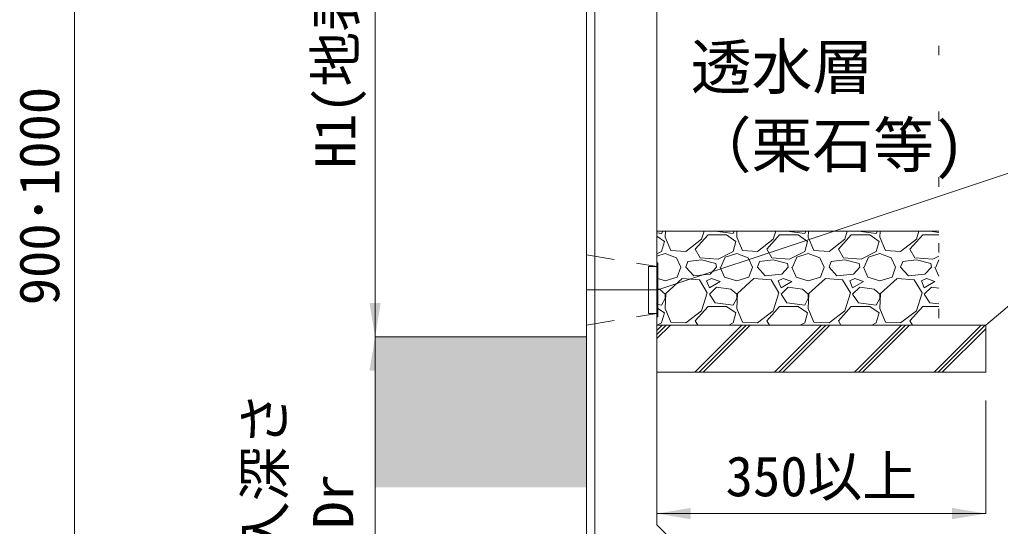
# Model space of a CAD drawing. Units: millimetres at full size, sheet at 1:40; details may follow other scales. Extents: x 221193 to 264773, y 874627 to 883926.
# Drawn here: x 224670 to 225713, y 879907 to 880446 of the extents above; entities that cross this region are included whole.
import ezdxf
from ezdxf.enums import TextEntityAlignment as Align

# ---------------------------------------------------------------- set-up
doc = ezdxf.new("R2010")
doc.units = ezdxf.units.MM
doc.header["$LTSCALE"] = 40
for name, pattern in [('DOTTED', [1.75, 0.25, -1.5]), ('USER1', [10, 6.25, -1.25, 1.25, -1.25]), ('USER2', [1.35, 0.75, -0.6])]:
    doc.linetypes.add(name, pattern=pattern)
for name, color, linetype, lineweight in [('0_2', 7, 'Continuous', 15), ('ハッチング', 7, 'Continuous', 5), ('フィルター', 3, 'Continuous', 13), ('寸法線', 7, 'Continuous', 13), ('引出線', 4, 'Continuous', 9), ('本体', 2, 'Continuous', 20), ('舗装・基礎', 3, 'Continuous', 13), ('補助線', 8, 'Continuous', 13)]:
    doc.layers.add(name, color=color, linetype=linetype, lineweight=lineweight)
doc.layers.add('ハッチング_土質', color=30, linetype='Continuous')
doc.styles.add('ＭＳ ゴシック', font='')
doc.styles.get('ＭＳ ゴシック').set_extended_font_data('MS Gothic')

# ---------------------------------------------------------------- blocks, each defined once
blk = doc.blocks.new('filled_arrow')
at = {"color": 0, "linetype": 'Continuous', "lineweight": -2}
blk.add_solid([(7.5, 1.25), (0, 0), (7.5, -1.25)], dxfattribs=at)

msp = doc.modelspace()

# ---------------------------------------------------------------- hatches: boundary and pattern name
at = {"layer": 'ハッチング'}
h = msp.add_hatch(dxfattribs=at)
h.set_pattern_fill('USER', color=256, style=0, pattern_type=2)
h.set_pattern_definition([(45, (119986.59, 888966), (-42.42641, 42.42641), []), (45, (119990.94, 888966), (-42.42641, 42.42641), []), (45, (119995.29, 888966), (-42.42641, 42.42641), [])])
h.paths.add_polyline_path([(225697.83, 880070.93), (225697.83, 880120.93), (225347.83, 880120.93), (225347.83, 880070.93)])
at = {"layer": 'ハッチング_土質'}
msp.add_hatch(color=256, dxfattribs=at).paths.add_polyline_path([(225272.83, 879948.46), (225272.83, 880108.46), (225047.85, 880108.46), (225047.85, 879948.46)])

# ---------------------------------------------------------------- linework, layer by layer
at = {"layer": '0_2', "linetype": 'DOTTED', "lineweight": 9}
msp.add_line((225647.83, 880558.46), (225647.83, 880120.93), dxfattribs=at)
at = {"layer": '0_2'}
for p, q in [((225347.83, 880120.93), (225697.83, 880120.93)), ((225697.83, 880120.93), (225697.83, 880070.93)), ((225347.83, 880070.93), (225697.83, 880070.93))]:
    msp.add_line(p, q, dxfattribs=at)
at = {"layer": 'ハッチング'}
for p, q in [((225352.68, 880218.63), (225353.96, 880220.93)), ((225356.78, 880220.93), (225356.49, 880214.82)), ((225395.35, 880212.53), (225398.04, 880220.93)), ((225409.82, 880220.93), (225409.83, 880220.91)), ((225409.83, 880220.92), (225428.88, 880218.63)), ((225428.88, 880218.63), (225430.16, 880220.93)), ((225432.98, 880220.93), (225432.69, 880214.82)), ((225471.55, 880212.53), (225474.24, 880220.93)), ((225486.02, 880220.93), (225486.03, 880220.91)), ((225486.03, 880220.92), (225505.08, 880218.63)), ((225505.08, 880218.63), (225506.36, 880220.93)), ((225509.18, 880220.93), (225508.89, 880214.82)), ((225547.75, 880212.53), (225550.44, 880220.93)), ((225562.22, 880220.93), (225562.23, 880220.91)), ((225562.23, 880220.92), (225581.28, 880218.63)), ((225581.28, 880218.63), (225582.56, 880220.93)), ((225585.38, 880220.93), (225585.09, 880214.82)), ((225623.95, 880212.53), (225626.64, 880220.93)), ((225638.42, 880220.93), (225638.43, 880220.91)), ((225638.43, 880220.92), (225647.83, 880219.79)), ((225347.83, 880219.21), (225352.68, 880218.63)), ((225347.83, 880215.71), (225355.73, 880210.25)), ((225355.73, 880210.24), (225352.68, 880199.58)), ((225356.49, 880214.82), (225362.58, 880200.34)), ((225378.59, 880199.58), (225395.35, 880212.53)), ((225388.49, 880201.86), (225402.21, 880217.1)), ((225402.21, 880217.1), (225422.02, 880217.1)), ((225422.02, 880217.1), (225431.93, 880210.25)), ((225431.93, 880210.24), (225428.88, 880199.58)), ((225432.69, 880214.82), (225438.78, 880200.34)), ((225454.79, 880199.58), (225471.55, 880212.53)), ((225464.69, 880201.86), (225478.41, 880217.1)), ((225478.41, 880217.1), (225498.22, 880217.1)), ((225498.22, 880217.1), (225508.13, 880210.25)), ((225508.13, 880210.24), (225505.08, 880199.58)), ((225508.89, 880214.82), (225514.98, 880200.34)), ((225530.99, 880199.58), (225547.75, 880212.53)), ((225540.89, 880201.86), (225554.61, 880217.1)), ((225554.61, 880217.1), (225574.42, 880217.1)), ((225574.42, 880217.1), (225584.33, 880210.25)), ((225584.33, 880210.24), (225581.28, 880199.58)), ((225585.09, 880214.82), (225591.18, 880200.34)), ((225607.19, 880199.58), (225623.95, 880212.53)), ((225617.09, 880201.86), (225630.81, 880217.1)), ((225630.81, 880217.1), (225647.83, 880217.1)), ((225352.68, 880199.58), (225347.84, 880197.04)), ((225362.58, 880200.34), (225378.59, 880199.58)), ((225393.83, 880192.72), (225388.49, 880201.86)), ((225428.88, 880199.58), (225412.88, 880191.19)), ((225438.78, 880200.34), (225454.79, 880199.58)), ((225470.03, 880192.72), (225464.69, 880201.86)), ((225505.08, 880199.58), (225489.08, 880191.19)), ((225514.98, 880200.34), (225530.99, 880199.58)), ((225546.23, 880192.72), (225540.89, 880201.86)), ((225581.28, 880199.58), (225565.28, 880191.19)), ((225591.18, 880200.34), (225607.19, 880199.58)), ((225622.43, 880192.72), (225617.09, 880201.86)), ((225347.84, 880194.59), (225356.49, 880197.29)), ((225356.49, 880197.29), (225368.68, 880192.72)), ((225368.68, 880192.72), (225373.25, 880182.81)), ((225395.35, 880190.43), (225380.87, 880188.91)), ((225412.88, 880191.2), (225393.83, 880192.72)), ((225410.59, 880186.62), (225395.35, 880190.43)), ((225415.92, 880182.81), (225420.5, 880193.48)), ((225420.5, 880193.48), (225432.69, 880197.29)), ((225432.69, 880197.29), (225444.88, 880192.72)), ((225444.88, 880192.72), (225449.45, 880182.81)), ((225471.55, 880190.43), (225457.07, 880188.91)), ((225489.08, 880191.2), (225470.03, 880192.72)), ((225486.79, 880186.62), (225471.55, 880190.43)), ((225492.12, 880182.81), (225496.7, 880193.48)), ((225496.7, 880193.48), (225508.89, 880197.29)), ((225508.89, 880197.29), (225521.08, 880192.72)), ((225521.08, 880192.72), (225525.65, 880182.81)), ((225547.75, 880190.43), (225533.27, 880188.91)), ((225565.28, 880191.2), (225546.23, 880192.72)), ((225562.99, 880186.62), (225547.75, 880190.43)), ((225568.32, 880182.81), (225572.9, 880193.48)), ((225572.9, 880193.48), (225585.09, 880197.29)), ((225585.09, 880197.29), (225597.28, 880192.72)), ((225597.28, 880192.72), (225601.85, 880182.81)), ((225623.95, 880190.43), (225609.47, 880188.91)), ((225641.48, 880191.2), (225622.43, 880192.72)), ((225639.19, 880186.62), (225623.95, 880190.43)), ((225647.83, 880194.52), (225641.48, 880191.19)), ((225644.52, 880182.81), (225647.83, 880190.54)), ((225369.44, 880172.14), (225373.25, 880182.81)), ((225378.59, 880182.81), (225380.87, 880188.91)), ((225386.97, 880173.67), (225378.59, 880182.81)), ((225411.35, 880182.81), (225404.49, 880175.19)), ((225411.35, 880182.81), (225410.59, 880186.62)), ((225415.16, 880182.81), (225419.73, 880172.15)), ((225445.64, 880172.14), (225449.45, 880182.81)), ((225454.79, 880182.81), (225457.07, 880188.91)), ((225463.17, 880173.67), (225454.79, 880182.81)), ((225487.55, 880182.81), (225480.69, 880175.19)), ((225487.55, 880182.81), (225486.79, 880186.62)), ((225491.36, 880182.81), (225495.93, 880172.15)), ((225521.84, 880172.14), (225525.65, 880182.81)), ((225530.99, 880182.81), (225533.27, 880188.91)), ((225539.37, 880173.67), (225530.99, 880182.81)), ((225563.75, 880182.81), (225556.89, 880175.19)), ((225563.75, 880182.81), (225562.99, 880186.62)), ((225567.56, 880182.81), (225572.13, 880172.15)), ((225598.04, 880172.14), (225601.85, 880182.81)), ((225607.19, 880182.81), (225609.47, 880188.91)), ((225615.57, 880173.67), (225607.19, 880182.81)), ((225639.95, 880182.81), (225633.09, 880175.19)), ((225639.95, 880182.81), (225639.19, 880186.62)), ((225643.76, 880182.81), (225647.83, 880173.31)), ((225348.84, 880170.59), (225356.49, 880168.34)), ((225356.49, 880168.34), (225369.44, 880172.15)), ((225374.78, 880170.62), (225357.25, 880154.62)), ((225393.06, 880169.1), (225374.78, 880170.62)), ((225404.49, 880175.19), (225386.96, 880173.67)), ((225401.45, 880155.38), (225393.06, 880169.1)), ((225406.02, 880170.62), (225400.68, 880168.34)), ((225400.68, 880168.34), (225403.73, 880160.72)), ((225415.16, 880167.57), (225406.02, 880170.62)), ((225419.73, 880172.15), (225432.69, 880168.34)), ((225432.69, 880168.34), (225445.64, 880172.15)), ((225450.98, 880170.62), (225433.45, 880154.62)), ((225469.26, 880169.1), (225450.98, 880170.62)), ((225480.69, 880175.19), (225463.16, 880173.67)), ((225477.65, 880155.38), (225469.26, 880169.1)), ((225482.22, 880170.62), (225476.88, 880168.34)), ((225476.88, 880168.34), (225479.93, 880160.72)), ((225491.36, 880167.57), (225482.22, 880170.62)), ((225495.93, 880172.15), (225508.89, 880168.34)), ((225508.89, 880168.34), (225521.84, 880172.15)), ((225527.18, 880170.62), (225509.65, 880154.62)), ((225545.46, 880169.1), (225527.18, 880170.62)), ((225556.89, 880175.19), (225539.36, 880173.67)), ((225553.85, 880155.38), (225545.46, 880169.1)), ((225558.42, 880170.62), (225553.08, 880168.34)), ((225553.08, 880168.34), (225556.13, 880160.72)), ((225567.56, 880167.57), (225558.42, 880170.62)), ((225572.13, 880172.15), (225585.09, 880168.34)), ((225585.09, 880168.34), (225598.04, 880172.15)), ((225603.38, 880170.62), (225585.85, 880154.62)), ((225621.66, 880169.1), (225603.38, 880170.62)), ((225633.09, 880175.19), (225615.56, 880173.67)), ((225630.05, 880155.38), (225621.66, 880169.1)), ((225634.62, 880170.62), (225629.28, 880168.34)), ((225629.28, 880168.34), (225632.33, 880160.72)), ((225643.76, 880167.57), (225634.62, 880170.62)), ((225350.39, 880159.19), (225348.84, 880159.42)), ((225356.49, 880153.86), (225350.39, 880159.19)), ((225403.73, 880160.71), (225415.16, 880167.57)), ((225411.35, 880161.48), (225403.73, 880153.86)), ((225426.59, 880159.19), (225411.35, 880161.48)), ((225432.69, 880153.86), (225426.59, 880159.19)), ((225479.93, 880160.71), (225491.36, 880167.57)), ((225487.55, 880161.48), (225479.93, 880153.86)), ((225502.79, 880159.19), (225487.55, 880161.48)), ((225508.89, 880153.86), (225502.79, 880159.19)), ((225556.13, 880160.71), (225567.56, 880167.57)), ((225563.75, 880161.48), (225556.13, 880153.86)), ((225578.99, 880159.19), (225563.75, 880161.48)), ((225585.09, 880153.86), (225578.99, 880159.19)), ((225632.33, 880160.71), (225643.76, 880167.57)), ((225639.95, 880161.48), (225632.33, 880153.86)), ((225647.83, 880160.29), (225639.95, 880161.48)), ((225352.68, 880142.43), (225356.49, 880149.28)), ((225357.25, 880154.62), (225356.49, 880138.62)), ((225356.49, 880149.28), (225356.49, 880153.86)), ((225395.35, 880136.33), (225401.45, 880155.38)), ((225403.73, 880153.86), (225409.83, 880144.71)), ((225428.88, 880142.43), (225432.69, 880149.28)), ((225433.45, 880154.62), (225432.69, 880138.62)), ((225432.69, 880149.28), (225432.69, 880153.86)), ((225471.55, 880136.33), (225477.65, 880155.38)), ((225479.93, 880153.86), (225486.03, 880144.71)), ((225505.08, 880142.43), (225508.89, 880149.28)), ((225509.65, 880154.62), (225508.89, 880138.62)), ((225508.89, 880149.28), (225508.89, 880153.86)), ((225547.75, 880136.33), (225553.85, 880155.38)), ((225556.13, 880153.86), (225562.23, 880144.71)), ((225581.28, 880142.43), (225585.09, 880149.28)), ((225585.85, 880154.62), (225585.09, 880138.62)), ((225585.09, 880149.28), (225585.09, 880153.86)), ((225623.95, 880136.33), (225630.05, 880155.38)), ((225632.33, 880153.86), (225638.43, 880144.71)), ((225348.84, 880142.89), (225352.68, 880142.43)), ((225348.84, 880138.82), (225355.73, 880134.05)), ((225356.49, 880138.62), (225362.58, 880124.14)), ((225388.49, 880125.66), (225402.21, 880140.9)), ((225402.21, 880140.9), (225422.02, 880140.9)), ((225409.83, 880144.72), (225428.88, 880142.43)), ((225422.02, 880140.9), (225431.93, 880134.05)), ((225432.69, 880138.62), (225438.78, 880124.14)), ((225464.69, 880125.66), (225478.41, 880140.9)), ((225478.41, 880140.9), (225498.22, 880140.9)), ((225486.03, 880144.72), (225505.08, 880142.43)), ((225498.22, 880140.9), (225508.13, 880134.05)), ((225508.89, 880138.62), (225514.98, 880124.14)), ((225540.89, 880125.66), (225554.61, 880140.9)), ((225554.61, 880140.9), (225574.42, 880140.9)), ((225562.23, 880144.72), (225581.28, 880142.43)), ((225574.42, 880140.9), (225584.33, 880134.05)), ((225585.09, 880138.62), (225591.18, 880124.14)), ((225617.09, 880125.66), (225630.81, 880140.9)), ((225630.81, 880140.9), (225647.83, 880140.9)), ((225638.43, 880144.72), (225647.83, 880143.59)), ((225355.73, 880134.04), (225352.68, 880123.38)), ((225378.59, 880123.38), (225395.35, 880136.33)), ((225431.93, 880134.04), (225428.88, 880123.38)), ((225454.79, 880123.38), (225471.55, 880136.33)), ((225508.13, 880134.04), (225505.08, 880123.38)), ((225530.99, 880123.38), (225547.75, 880136.33)), ((225584.33, 880134.04), (225581.28, 880123.38)), ((225607.19, 880123.38), (225623.95, 880136.33)), ((225352.68, 880123.38), (225348.01, 880120.93)), ((225355.97, 880120.93), (225356.49, 880121.09)), ((225356.49, 880121.09), (225356.92, 880120.93)), ((225362.58, 880124.14), (225378.59, 880123.38)), ((225391.25, 880120.93), (225388.49, 880125.66)), ((225428.88, 880123.38), (225424.21, 880120.93)), ((225432.17, 880120.93), (225432.69, 880121.09)), ((225432.69, 880121.09), (225433.12, 880120.93)), ((225438.78, 880124.14), (225454.79, 880123.38)), ((225467.45, 880120.93), (225464.69, 880125.66)), ((225505.08, 880123.38), (225500.41, 880120.93)), ((225508.37, 880120.93), (225508.89, 880121.09)), ((225508.89, 880121.09), (225509.32, 880120.93)), ((225514.98, 880124.14), (225530.99, 880123.38)), ((225543.65, 880120.93), (225540.89, 880125.66)), ((225581.28, 880123.38), (225576.61, 880120.93)), ((225584.57, 880120.93), (225585.09, 880121.09)), ((225585.09, 880121.09), (225585.52, 880120.93)), ((225591.18, 880124.14), (225607.19, 880123.38)), ((225619.85, 880120.93), (225617.09, 880125.66))]:
    msp.add_line(p, q, dxfattribs=at)
at = {"layer": 'フィルター'}
for p, q in [((225338.84, 880183.46), (225347.84, 880183.46)), ((225338.84, 880183.46), (225338.84, 880133.46)), ((225347.84, 880187.24), (225348.84, 880187.24)), ((225338.84, 880133.46), (225347.84, 880133.46)), ((225347.84, 880129.68), (225348.84, 880129.68))]:
    msp.add_line(p, q, dxfattribs=at)
at = {"layer": 'フィルター', "lineweight": 20}
for p, q in [((225347.84, 880187.24), (225347.84, 880129.68)), ((225348.84, 880187.24), (225348.84, 880129.68))]:
    msp.add_line(p, q, dxfattribs=at)
at = {"layer": '寸法線'}
for p, q in [((224727.86, 880758.46), (224727.86, 879758.46)), ((225047.85, 880108.46), (225047.85, 880758.46)), ((225047.85, 879758.46), (225047.85, 880108.46)), ((225347.83, 880040.93), (225347.83, 879920.33)), ((225697.83, 880040.93), (225697.83, 879920.33)), ((225347.83, 879920.33), (225697.83, 879920.33))]:
    msp.add_line(p, q, dxfattribs=at)
at = {"layer": '引出線', "lineweight": 13}
msp.add_lwpolyline([(225348.84, 880158.46), (225854.32, 880326.73), (226163, 880326.73)], dxfattribs=at)
at = {"layer": '引出線'}
msp.add_lwpolyline([(225697.83, 880120.93), (225851.9, 880250.74), (226338.29, 880250.74)], dxfattribs=at)
at = {"layer": '本体', "lineweight": 9}
msp.add_line((225281.83, 879758.46), (225281.83, 880758.46), dxfattribs=at)
at = {"layer": '本体'}
for p, q in [((225347.83, 879908.46), (225347.83, 880758.46)), ((225272.83, 879758.46), (225272.83, 880749.46)), ((225347.83, 879908.46), (225422.83, 879833.46))]:
    msp.add_line(p, q, dxfattribs=at)
at = {"layer": '本体', "linetype": 'USER2', "lineweight": 9}
for p, q in [((225272.83, 880195.96), (225347.83, 880183.46)), ((225272.83, 880120.96), (225347.83, 880133.46))]:
    msp.add_line(p, q, dxfattribs=at)
at = {"layer": '舗装・基礎'}
msp.add_line((225047.85, 880108.46), (225272.83, 880108.46), dxfattribs=at)
at = {"layer": '補助線'}
for p, q in [((225647.83, 880220.93), (225347.83, 880220.93)), ((225338.84, 880158.46), (225348.84, 880158.46))]:
    msp.add_line(p, q, dxfattribs=at)
at = {"layer": '補助線', "linetype": 'USER1', "lineweight": 20}
msp.add_line((225272.83, 880158.46), (225347.83, 880158.46), dxfattribs=at)

# ---------------------------------------------------------------- block references
at = {"layer": '寸法線', "xscale": 4.8, "yscale": 4.8}
for p, rotation in [((225047.85, 880108.46), 90), ((225047.85, 880108.46), 270), ((225697.83, 879920.33), 180)]:
    msp.add_blockref('filled_arrow', p, dxfattribs=dict(at, rotation=rotation))
msp.add_blockref('filled_arrow', (225347.83, 879920.33), dxfattribs=at)
at = {"layer": '引出線', "lineweight": 13, "xscale": 0.16, "yscale": 0.16, "rotation": 18.4}
msp.add_blockref('filled_arrow', (225348.84, 880158.46), dxfattribs=at)
at = {"layer": '引出線', "xscale": 0.16, "yscale": 0.16, "rotation": 40.1}
msp.add_blockref('filled_arrow', (225697.83, 880120.93), dxfattribs=at)

# ---------------------------------------------------------------- texts
at = {"layer": '寸法線', "style": 'ＭＳ ゴシック'}
for s, p in [('H1(地表高)', (225005.55, 880433.46)), ('900･1000', (224690.36, 880258.46))]:
    msp.add_text(s, height=42.72, rotation=90, dxfattribs=at).set_placement(p, align=Align.MIDDLE_CENTER)
for s, p in [('根入深さ', (224964.28, 879816.91)), ('Dr', (225037.41, 879904.32))]:
    msp.add_text(s, height=42.72, rotation=90, dxfattribs=at).set_placement(p, align=Align.BOTTOM_LEFT)
msp.add_text('350以上', height=42.72, dxfattribs=at).set_placement((225522.83, 879960.11), align=Align.MIDDLE_CENTER)
at = {"layer": '引出線', "style": 'ＭＳ ゴシック'}
for s, p in [('透水層', (225383.74, 880419.83)), ('（栗石等)', (225383.74, 880336.5))]:
    msp.add_text(s, height=47.47, dxfattribs=at).set_placement(p, align=Align.TOP_LEFT)

doc.saveas('drawing.dxf')
